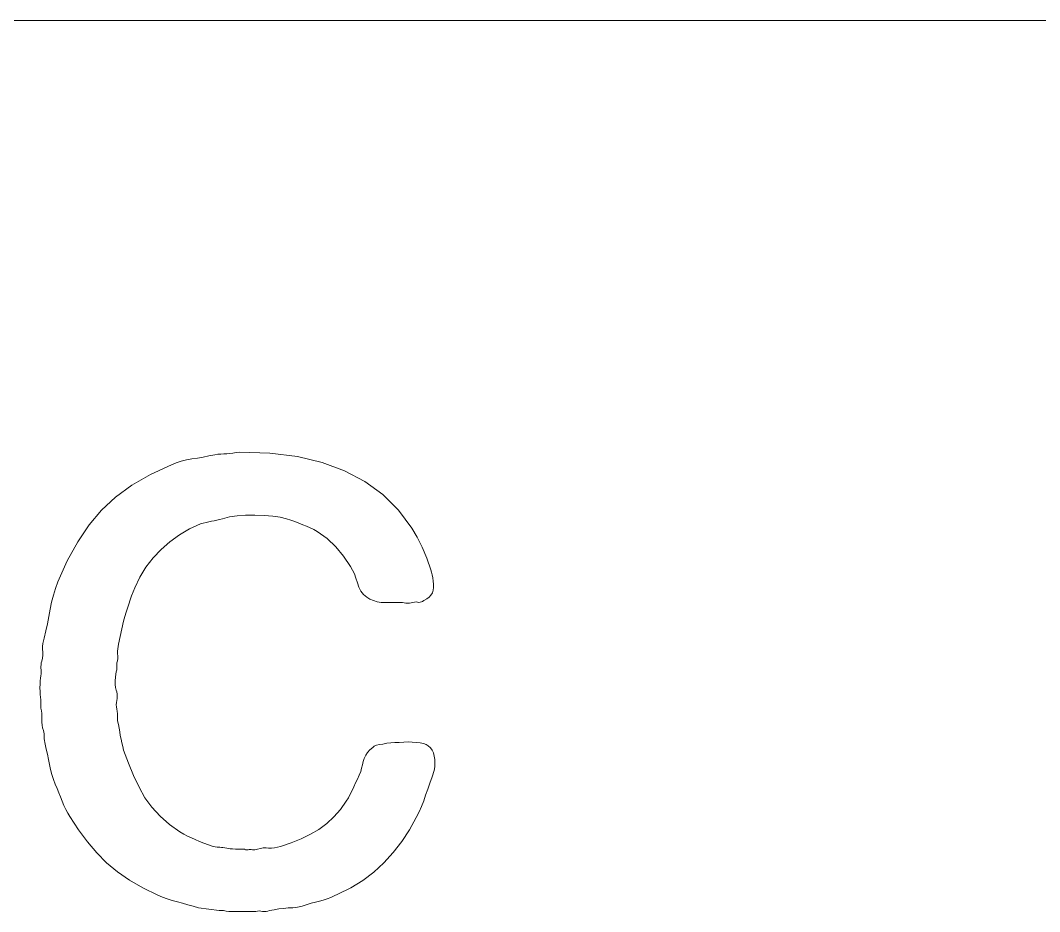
# Model space of a CAD drawing. Header units: millimetres. Extents: x 0 to 57, y -3 to 20.
# Drawn here: x 22.32 to 29.02, y 14.14 to 20 of the extents above; entities that cross this region are included whole.
import ezdxf

# ---------------------------------------------------------------- set-up
doc = ezdxf.new("R2010")
doc.units = ezdxf.units.MM
doc.layers.add('Engrave', color=7, linetype='CONTINUOUS', lineweight=0)
doc.layers.add('Outer_Cut', color=1, linetype='CONTINUOUS', lineweight=0)

msp = doc.modelspace()

# ---------------------------------------------------------------- linework, layer by layer
at = {"layer": 'Engrave'}
for p, q in [((23.7204, 17.1565), (23.7418, 17.1593)), ((23.7418, 17.1593), (23.7639, 17.1621)), ((23.7639, 17.1621), (23.7639, 17.1621)), ((23.7639, 17.1621), (23.7639, 17.1621)), ((23.7639, 17.1621), (23.9627, 17.1565)), ((23.3151, 17.078), (23.3467, 17.091)), ((23.3467, 17.091), (23.3796, 17.1018)), ((23.3796, 17.1018), (23.414, 17.1106)), ((23.414, 17.1106), (23.4497, 17.1173)), ((23.4497, 17.1173), (23.4866, 17.1232)), ((23.4497, 17.1173), (23.4497, 17.1173)), ((23.4497, 17.1173), (23.4497, 17.1173)), ((23.4866, 17.1232), (23.5241, 17.1299)), ((23.5241, 17.1299), (23.5623, 17.1372)), ((23.5623, 17.1372), (23.6012, 17.1453)), ((23.6012, 17.1453), (23.6209, 17.1478)), ((23.6012, 17.1453), (23.6012, 17.1453)), ((23.6012, 17.1453), (23.6012, 17.1453)), ((23.6209, 17.1478), (23.6405, 17.1495)), ((23.6405, 17.1495), (23.6601, 17.1506)), ((23.6601, 17.1506), (23.6798, 17.1509)), ((23.6798, 17.1509), (23.6997, 17.1537)), ((23.6798, 17.1509), (23.6798, 17.1509)), ((23.6798, 17.1509), (23.6798, 17.1509)), ((23.6997, 17.1537), (23.7204, 17.1565)), ((23.9627, 17.1565), (24.144, 17.1341)), ((24.144, 17.1341), (24.3077, 17.0948)), ((24.3077, 17.0948), (24.454, 17.0387)), ((23.177, 17.0152), (23.3151, 17.078)), ((23.3151, 17.078), (23.3151, 17.078)), ((23.3151, 17.078), (23.3151, 17.078)), ((24.454, 17.0387), (24.454, 17.0387)), ((24.454, 17.0387), (24.454, 17.0387)), ((24.454, 17.0387), (24.5868, 16.9689)), ((23.0542, 16.9447), (23.177, 17.0152)), ((24.5868, 16.9689), (24.705, 16.883)), ((22.9469, 16.8665), (23.0542, 16.9447)), ((22.8551, 16.7806), (22.9469, 16.8665)), ((24.705, 16.883), (24.8084, 16.781)), ((22.7741, 16.6839), (22.8551, 16.7806)), ((22.8551, 16.7806), (22.8551, 16.7806)), ((22.8551, 16.7806), (22.8551, 16.7806)), ((24.8084, 16.781), (24.8971, 16.6628)), ((23.5058, 16.6909), (23.435, 16.6572)), ((23.5251, 16.6961), (23.5058, 16.6909)), ((23.5058, 16.6909), (23.5058, 16.6909)), ((23.5058, 16.6909), (23.5058, 16.6909)), ((23.5437, 16.7007), (23.5251, 16.6961)), ((23.5616, 16.7046), (23.5437, 16.7007)), ((23.5788, 16.7077), (23.5616, 16.7046)), ((23.596, 16.7109), (23.5788, 16.7077)), ((23.5788, 16.7077), (23.5788, 16.7077)), ((23.5788, 16.7077), (23.5788, 16.7077)), ((23.6138, 16.7147), (23.596, 16.7109)), ((23.6324, 16.7193), (23.6138, 16.7147)), ((23.6517, 16.7245), (23.6324, 16.7193)), ((23.6966, 16.7365), (23.6517, 16.7245)), ((23.6517, 16.7245), (23.6517, 16.7245)), ((23.6517, 16.7245), (23.6517, 16.7245)), ((23.7471, 16.7442), (23.6966, 16.7365)), ((23.8032, 16.7477), (23.7471, 16.7442)), ((23.8649, 16.747), (23.8032, 16.7477)), ((23.9263, 16.7456), (23.8649, 16.747)), ((23.8649, 16.747), (23.8649, 16.747)), ((23.8649, 16.747), (23.8649, 16.747)), ((23.9813, 16.7414), (23.9263, 16.7456)), ((24.03, 16.7344), (23.9813, 16.7414)), ((24.0725, 16.7245), (24.03, 16.7344)), ((24.1002, 16.7158), (24.0725, 16.7245)), ((24.0725, 16.7245), (24.0725, 16.7245)), ((24.0725, 16.7245), (24.0725, 16.7245)), ((24.1272, 16.7063), (24.1002, 16.7158)), ((24.1535, 16.6961), (24.1272, 16.7063)), ((24.1791, 16.6853), (24.1535, 16.6961)), ((22.6994, 16.5731), (22.7741, 16.6839)), ((23.435, 16.6572), (23.3684, 16.618)), ((24.204, 16.6762), (24.1791, 16.6853)), ((24.1791, 16.6853), (24.1791, 16.6853)), ((24.1791, 16.6853), (24.1791, 16.6853)), ((24.2281, 16.6656), (24.204, 16.6762)), ((24.2516, 16.6537), (24.2281, 16.6656)), ((24.2744, 16.6404), (24.2516, 16.6537)), ((24.3386, 16.5945), (24.2744, 16.6404)), ((24.2744, 16.6404), (24.2744, 16.6404)), ((24.2744, 16.6404), (24.2744, 16.6404)), ((24.8971, 16.6628), (24.8971, 16.6628)), ((24.8971, 16.6628), (24.8971, 16.6628)), ((24.8971, 16.6628), (24.9322, 16.6036)), ((22.631, 16.4482), (22.6994, 16.5731)), ((23.306, 16.5731), (23.2478, 16.5226)), ((23.3684, 16.618), (23.306, 16.5731)), ((24.3964, 16.5408), (24.3386, 16.5945)), ((24.9322, 16.6036), (24.9645, 16.538)), ((23.2478, 16.5226), (23.1948, 16.4668)), ((23.2478, 16.5226), (23.2478, 16.5226)), ((23.2478, 16.5226), (23.2478, 16.5226)), ((24.448, 16.4795), (24.3964, 16.5408)), ((24.9645, 16.538), (24.9939, 16.4661)), ((22.569, 16.3094), (22.631, 16.4482)), ((23.1948, 16.4668), (23.1482, 16.4062)), ((24.4932, 16.4104), (24.448, 16.4795)), ((24.9939, 16.4661), (25.0206, 16.3879)), ((23.1482, 16.4062), (23.1079, 16.3406)), ((24.5065, 16.3869), (24.4932, 16.4104)), ((24.4932, 16.4104), (24.4932, 16.4104)), ((24.4932, 16.4104), (24.4932, 16.4104)), ((24.5185, 16.3613), (24.5065, 16.3869)), ((24.529, 16.3336), (24.5185, 16.3613)), ((25.0206, 16.3879), (25.0206, 16.3879)), ((25.0206, 16.3879), (25.0206, 16.3879)), ((25.0206, 16.3879), (25.0258, 16.3729)), ((25.0258, 16.3729), (25.0304, 16.3557)), ((25.0304, 16.3557), (25.0342, 16.3364)), ((22.5532, 16.2666), (22.569, 16.3094)), ((22.569, 16.3094), (22.569, 16.3094)), ((22.569, 16.3094), (22.569, 16.3094)), ((23.1079, 16.3406), (23.0739, 16.2701)), ((24.5381, 16.3038), (24.529, 16.3336)), ((24.5483, 16.2747), (24.5381, 16.3038)), ((24.5381, 16.3038), (24.5381, 16.3038)), ((24.5381, 16.3038), (24.5381, 16.3038)), ((25.0342, 16.3364), (25.0374, 16.315)), ((25.0374, 16.315), (25.0374, 16.315)), ((25.0374, 16.315), (25.0374, 16.315)), ((25.0374, 16.315), (25.0392, 16.2933)), ((25.0392, 16.2933), (25.0388, 16.2729)), ((22.5279, 16.1769), (22.5395, 16.2224)), ((22.5395, 16.2224), (22.5532, 16.2666)), ((23.063, 16.2445), (23.0528, 16.2182)), ((23.0739, 16.2701), (23.063, 16.2445)), ((23.0739, 16.2701), (23.0739, 16.2701)), ((23.0739, 16.2701), (23.0739, 16.2701)), ((24.5619, 16.2491), (24.5483, 16.2747)), ((24.5791, 16.227), (24.5619, 16.2491)), ((24.5998, 16.2084), (24.5791, 16.227)), ((25.022, 16.2228), (25.0094, 16.2098)), ((25.0318, 16.2365), (25.022, 16.2228)), ((25.0363, 16.254), (25.0318, 16.2365)), ((25.0318, 16.2365), (25.0318, 16.2365)), ((25.0318, 16.2365), (25.0318, 16.2365)), ((25.0388, 16.2729), (25.0363, 16.254)), ((22.5185, 16.1299), (22.5279, 16.1769)), ((23.0346, 16.1635), (23.0262, 16.1376)), ((23.0434, 16.1912), (23.0346, 16.1635)), ((23.0346, 16.1635), (23.0346, 16.1635)), ((23.0346, 16.1635), (23.0346, 16.1635)), ((23.0528, 16.2182), (23.0434, 16.1912)), ((24.6205, 16.1958), (24.5998, 16.2084)), ((24.5998, 16.2084), (24.5998, 16.2084)), ((24.5998, 16.2084), (24.5998, 16.2084)), ((24.6433, 16.186), (24.6205, 16.1958)), ((24.6682, 16.179), (24.6433, 16.186)), ((24.6952, 16.1748), (24.6682, 16.179)), ((24.7236, 16.1748), (24.6952, 16.1748)), ((24.6952, 16.1748), (24.6952, 16.1748)), ((24.6952, 16.1748), (24.6952, 16.1748)), ((24.7527, 16.1748), (24.7236, 16.1748)), ((24.7825, 16.1748), (24.7527, 16.1748)), ((24.813, 16.1748), (24.7825, 16.1748)), ((24.8242, 16.1744), (24.813, 16.1748)), ((24.813, 16.1748), (24.813, 16.1748)), ((24.813, 16.1748), (24.813, 16.1748)), ((24.8354, 16.1734), (24.8242, 16.1744)), ((24.8467, 16.1716), (24.8354, 16.1734)), ((24.8579, 16.1691), (24.8467, 16.1716)), ((24.8691, 16.1695), (24.8579, 16.1691)), ((24.8579, 16.1691), (24.8579, 16.1691)), ((24.8579, 16.1691), (24.8579, 16.1691)), ((24.8803, 16.1705), (24.8691, 16.1695)), ((24.8915, 16.1723), (24.8803, 16.1705)), ((24.9028, 16.1748), (24.8915, 16.1723)), ((24.9136, 16.1769), (24.9028, 16.1748)), ((24.9028, 16.1748), (24.9028, 16.1748)), ((24.9028, 16.1748), (24.9028, 16.1748)), ((24.9238, 16.1776), (24.9136, 16.1769)), ((24.9333, 16.1769), (24.9238, 16.1776)), ((24.942, 16.1748), (24.9333, 16.1769)), ((24.9504, 16.1755), (24.942, 16.1748)), ((24.942, 16.1748), (24.942, 16.1748)), ((24.942, 16.1748), (24.942, 16.1748)), ((24.9589, 16.1776), (24.9504, 16.1755)), ((24.9673, 16.1811), (24.9589, 16.1776)), ((24.9757, 16.186), (24.9673, 16.1811)), ((24.9939, 16.1975), (24.9757, 16.186)), ((24.9757, 16.186), (24.9757, 16.186)), ((24.9757, 16.186), (24.9757, 16.186)), ((25.0094, 16.2098), (24.9939, 16.1975)), ((22.5097, 16.0822), (22.5185, 16.1299)), ((22.5185, 16.1299), (22.5185, 16.1299)), ((22.5185, 16.1299), (22.5185, 16.1299)), ((23.0178, 16.1102), (23.0094, 16.0815)), ((23.0262, 16.1376), (23.0178, 16.1102)), ((22.4901, 15.9868), (22.5002, 16.0345)), ((22.5002, 16.0345), (22.5097, 16.0822)), ((23.0009, 16.0513), (22.9673, 15.8999)), ((23.0094, 16.0815), (23.0009, 16.0513)), ((22.4792, 15.9391), (22.4901, 15.9868)), ((22.468, 15.8662), (22.4687, 15.8855)), ((22.4687, 15.8855), (22.4708, 15.9041)), ((22.4708, 15.9041), (22.4743, 15.9219)), ((22.4743, 15.9219), (22.4792, 15.9391)), ((22.4792, 15.9391), (22.4792, 15.9391)), ((22.4792, 15.9391), (22.4792, 15.9391)), ((22.9648, 15.8855), (22.9631, 15.8704)), ((22.9673, 15.8999), (22.9648, 15.8855)), ((22.9673, 15.8999), (22.9673, 15.8999)), ((22.9673, 15.8999), (22.9673, 15.8999)), ((22.4669, 15.8073), (22.4694, 15.8269)), ((22.4697, 15.8466), (22.468, 15.8662)), ((22.468, 15.8662), (22.468, 15.8662)), ((22.468, 15.8662), (22.468, 15.8662)), ((22.4694, 15.8269), (22.4697, 15.8466)), ((22.962, 15.8546), (22.9617, 15.8381)), ((22.9617, 15.8381), (22.9617, 15.8381)), ((22.9617, 15.8381), (22.9617, 15.8381)), ((22.9617, 15.8381), (22.9634, 15.8217)), ((22.9631, 15.8704), (22.962, 15.8546)), ((22.9634, 15.8217), (22.9631, 15.8059)), ((22.4568, 15.7428), (22.4571, 15.754)), ((22.4571, 15.754), (22.4582, 15.7652)), ((22.4582, 15.7652), (22.4599, 15.7764)), ((22.4599, 15.7764), (22.4624, 15.7877)), ((22.4624, 15.7877), (22.4669, 15.8073)), ((22.4624, 15.7877), (22.4624, 15.7877)), ((22.4624, 15.7877), (22.4624, 15.7877)), ((22.9606, 15.7908), (22.9561, 15.7764)), ((22.9561, 15.7764), (22.9561, 15.7316)), ((22.9631, 15.8059), (22.9606, 15.7908)), ((22.4543, 15.6769), (22.4568, 15.6923)), ((22.4589, 15.7312), (22.4568, 15.7428)), ((22.4568, 15.7428), (22.4568, 15.7428)), ((22.4568, 15.7428), (22.4568, 15.7428)), ((22.4568, 15.6923), (22.4589, 15.706)), ((22.4568, 15.6923), (22.4568, 15.6923)), ((22.4568, 15.6923), (22.4568, 15.6923)), ((22.4596, 15.7189), (22.4589, 15.7312)), ((22.4589, 15.706), (22.4596, 15.7189)), ((22.9504, 15.7021), (22.9476, 15.6821)), ((22.9532, 15.7186), (22.9504, 15.7021)), ((22.9561, 15.7316), (22.9532, 15.7186)), ((22.9561, 15.7316), (22.9561, 15.7316)), ((22.9561, 15.7316), (22.9561, 15.7316)), ((22.4511, 15.6137), (22.4515, 15.6376)), ((22.4515, 15.6376), (22.4525, 15.6586)), ((22.4525, 15.6586), (22.4543, 15.6769)), ((22.9476, 15.6821), (22.9448, 15.6586)), ((22.9448, 15.6586), (22.9448, 15.6586)), ((22.9448, 15.6586), (22.9448, 15.6586)), ((22.9448, 15.6586), (22.9455, 15.6351)), ((22.9455, 15.6351), (22.9476, 15.6151)), ((22.4515, 15.5899), (22.4511, 15.6137)), ((22.4511, 15.6137), (22.4511, 15.6137)), ((22.4511, 15.6137), (22.4511, 15.6137)), ((22.4525, 15.5689), (22.4515, 15.5899)), ((22.4543, 15.5506), (22.4525, 15.5689)), ((22.4568, 15.5352), (22.4543, 15.5506)), ((22.9476, 15.6151), (22.9511, 15.5987)), ((22.9511, 15.5987), (22.9561, 15.5857)), ((22.9561, 15.5857), (22.9561, 15.5857)), ((22.9561, 15.5857), (22.9561, 15.5857)), ((22.9561, 15.5857), (22.9582, 15.5717)), ((22.9582, 15.5717), (22.9589, 15.5576)), ((22.9589, 15.5576), (22.9582, 15.5436)), ((22.4568, 15.4791), (22.4568, 15.5352)), ((22.4568, 15.5352), (22.4568, 15.5352)), ((22.4568, 15.5352), (22.4568, 15.5352)), ((22.954, 15.5156), (22.9532, 15.5015)), ((22.9532, 15.5015), (22.954, 15.4875)), ((22.9561, 15.5296), (22.954, 15.5156)), ((22.954, 15.4875), (22.9561, 15.4735)), ((22.9582, 15.5436), (22.9561, 15.5296)), ((22.9561, 15.5296), (22.9561, 15.5296)), ((22.9561, 15.5296), (22.9561, 15.5296)), ((22.4613, 15.4619), (22.4568, 15.4791)), ((22.4638, 15.444), (22.4613, 15.4619)), ((22.4624, 15.4062), (22.4641, 15.4255)), ((22.4641, 15.4255), (22.4638, 15.444)), ((22.9561, 15.4735), (22.9561, 15.4735)), ((22.9561, 15.4735), (22.9561, 15.4735)), ((22.9561, 15.4735), (22.9585, 15.4602)), ((22.9585, 15.4602), (22.9603, 15.4426)), ((22.9603, 15.4426), (22.9613, 15.4209)), ((22.9613, 15.4209), (22.9617, 15.395)), ((22.4631, 15.3869), (22.4624, 15.4062)), ((22.4624, 15.4062), (22.4624, 15.4062)), ((22.4624, 15.4062), (22.4624, 15.4062)), ((22.4652, 15.3683), (22.4631, 15.3869)), ((22.4687, 15.3504), (22.4652, 15.3683)), ((22.4736, 15.3332), (22.4687, 15.3504)), ((22.9617, 15.395), (22.9617, 15.395)), ((22.9617, 15.395), (22.9617, 15.395)), ((22.9617, 15.395), (22.9669, 15.3722)), ((22.9669, 15.3722), (22.9715, 15.3487)), ((22.9715, 15.3487), (22.9753, 15.3245)), ((22.476, 15.322), (22.4736, 15.3332)), ((22.4736, 15.3332), (22.4736, 15.3332)), ((22.4736, 15.3332), (22.4736, 15.3332)), ((22.4778, 15.3108), (22.476, 15.322)), ((22.4788, 15.2996), (22.4778, 15.3108)), ((22.4792, 15.2884), (22.4788, 15.2996)), ((22.4795, 15.2771), (22.4792, 15.2884)), ((22.4792, 15.2884), (22.4792, 15.2884)), ((22.4792, 15.2884), (22.4792, 15.2884)), ((22.9753, 15.3245), (22.9785, 15.2996)), ((22.9785, 15.2996), (22.9785, 15.2996)), ((22.9785, 15.2996), (22.9785, 15.2996)), ((22.9785, 15.2996), (22.9841, 15.2747)), ((22.4806, 15.2659), (22.4795, 15.2771)), ((22.4824, 15.2547), (22.4806, 15.2659)), ((22.4848, 15.2435), (22.4824, 15.2547)), ((22.4929, 15.2098), (22.4848, 15.2435)), ((22.4848, 15.2435), (22.4848, 15.2435)), ((22.4848, 15.2435), (22.4848, 15.2435)), ((22.9841, 15.2747), (22.9897, 15.2505)), ((22.9897, 15.2505), (22.9953, 15.227)), ((22.9953, 15.227), (23.0009, 15.2042)), ((24.6209, 15.206), (24.6391, 15.221)), ((24.6391, 15.221), (24.6496, 15.2288)), ((24.6391, 15.221), (24.6391, 15.221)), ((24.6391, 15.221), (24.6391, 15.221)), ((24.6496, 15.2288), (24.6643, 15.2351)), ((24.6643, 15.2351), (24.6833, 15.24)), ((24.6833, 15.24), (24.7064, 15.2435)), ((24.7064, 15.2435), (24.732, 15.2484)), ((24.7064, 15.2435), (24.7064, 15.2435)), ((24.7064, 15.2435), (24.7064, 15.2435)), ((24.732, 15.2484), (24.7583, 15.2519)), ((24.7583, 15.2519), (24.7853, 15.254)), ((24.7853, 15.254), (24.813, 15.2547)), ((24.813, 15.2547), (24.8432, 15.2568)), ((24.813, 15.2547), (24.813, 15.2547)), ((24.813, 15.2547), (24.813, 15.2547)), ((24.8432, 15.2568), (24.8719, 15.2575)), ((24.8719, 15.2575), (24.8993, 15.2568)), ((24.8993, 15.2568), (24.9252, 15.2547)), ((24.9252, 15.2547), (24.9252, 15.2547)), ((24.9252, 15.2547), (24.9252, 15.2547)), ((24.9252, 15.2547), (24.9511, 15.2512)), ((24.9511, 15.2512), (24.9729, 15.2463)), ((24.9729, 15.2463), (24.9904, 15.24)), ((24.9904, 15.24), (25.0037, 15.2323)), ((25.0037, 15.2323), (25.0037, 15.2323)), ((25.0037, 15.2323), (25.0037, 15.2323)), ((25.0037, 15.2323), (25.0188, 15.2196)), ((25.0188, 15.2196), (25.0304, 15.2042)), ((22.5002, 15.1762), (22.4929, 15.2098)), ((22.5069, 15.1425), (22.5002, 15.1762)), ((23.0009, 15.2042), (23.0009, 15.2042)), ((23.0009, 15.2042), (23.0009, 15.2042)), ((23.0009, 15.2042), (23.0328, 15.1173)), ((24.5774, 15.1281), (24.583, 15.1481)), ((24.583, 15.1481), (24.5928, 15.1695)), ((24.583, 15.1481), (24.583, 15.1481)), ((24.583, 15.1481), (24.583, 15.1481)), ((24.5928, 15.1695), (24.6054, 15.1888)), ((24.6054, 15.1888), (24.6209, 15.206)), ((25.0304, 15.2042), (25.0385, 15.186)), ((25.0385, 15.186), (25.043, 15.1649)), ((25.043, 15.1649), (25.043, 15.1649)), ((25.043, 15.1649), (25.043, 15.1649)), ((25.043, 15.1649), (25.0472, 15.1421)), ((22.5129, 15.1088), (22.5069, 15.1425)), ((22.5195, 15.0755), (22.5129, 15.1088)), ((22.5129, 15.1088), (22.5129, 15.1088)), ((22.5129, 15.1088), (22.5129, 15.1088)), ((23.0328, 15.1173), (23.0669, 15.0359)), ((24.5605, 15.064), (24.5662, 15.086)), ((24.5662, 15.086), (24.5718, 15.1074)), ((24.5718, 15.1074), (24.5774, 15.1281)), ((25.0472, 15.0945), (25.043, 15.0696)), ((25.0472, 15.1421), (25.0486, 15.1187)), ((25.0486, 15.1187), (25.0472, 15.0945)), ((22.5283, 15.0429), (22.5195, 15.0755)), ((22.5392, 15.011), (22.5283, 15.0429)), ((23.0669, 15.0359), (23.103, 14.9602)), ((24.5269, 14.9882), (24.5381, 15.0135)), ((24.5381, 15.0135), (24.5493, 15.0387)), ((24.5493, 15.0387), (24.5605, 15.064)), ((24.5605, 15.064), (24.5605, 15.064)), ((24.5605, 15.064), (24.5605, 15.064)), ((25.029, 15.0278), (25.015, 14.9868)), ((25.043, 15.0696), (25.029, 15.0278)), ((25.043, 15.0696), (25.043, 15.0696)), ((25.043, 15.0696), (25.043, 15.0696)), ((22.5521, 14.9798), (22.5392, 15.011)), ((22.5633, 14.9518), (22.5521, 14.9798)), ((22.5521, 14.9798), (22.5521, 14.9798)), ((22.5521, 14.9798), (22.5521, 14.9798)), ((22.5746, 14.9237), (22.5633, 14.9518)), ((23.103, 14.9602), (23.1412, 14.89)), ((24.5041, 14.9381), (24.5157, 14.963)), ((24.5157, 14.963), (24.5269, 14.9882)), ((24.5157, 14.963), (24.5157, 14.963)), ((24.5157, 14.963), (24.5157, 14.963)), ((25.0009, 14.9465), (24.9869, 14.9069)), ((25.015, 14.9868), (25.0009, 14.9465)), ((22.5858, 14.8957), (22.5746, 14.9237)), ((22.597, 14.8676), (22.5858, 14.8957)), ((23.1412, 14.89), (23.1412, 14.89)), ((23.1412, 14.89), (23.1412, 14.89)), ((23.1412, 14.89), (23.1871, 14.8276)), ((24.4652, 14.8676), (24.4788, 14.8904)), ((24.4788, 14.8904), (24.4918, 14.9139)), ((24.4918, 14.9139), (24.5041, 14.9381)), ((24.9869, 14.9069), (24.9746, 14.8704)), ((24.9869, 14.9069), (24.9869, 14.9069)), ((24.9869, 14.9069), (24.9869, 14.9069)), ((22.6086, 14.8403), (22.597, 14.8676)), ((22.597, 14.8676), (22.597, 14.8676)), ((22.597, 14.8676), (22.597, 14.8676)), ((22.6209, 14.8143), (22.6086, 14.8403)), ((22.6338, 14.7898), (22.6209, 14.8143)), ((23.1871, 14.8276), (23.2408, 14.7694)), ((24.3838, 14.7652), (24.4266, 14.814)), ((24.4266, 14.814), (24.4652, 14.8676)), ((24.4652, 14.8676), (24.4652, 14.8676)), ((24.4652, 14.8676), (24.4652, 14.8676)), ((24.9603, 14.8339), (24.9438, 14.7975)), ((24.9746, 14.8704), (24.9603, 14.8339)), ((22.6475, 14.7666), (22.6338, 14.7898)), ((22.7047, 14.6804), (22.6475, 14.7666)), ((22.6475, 14.7666), (22.6475, 14.7666)), ((22.6475, 14.7666), (22.6475, 14.7666)), ((23.2408, 14.7694), (23.3021, 14.7154)), ((24.3368, 14.7214), (24.3838, 14.7652)), ((24.9252, 14.761), (24.8803, 14.6793)), ((24.9438, 14.7975), (24.9252, 14.761)), ((24.9252, 14.761), (24.9252, 14.761)), ((24.9252, 14.761), (24.9252, 14.761)), ((22.7639, 14.6011), (22.7047, 14.6804)), ((23.3021, 14.7154), (23.3712, 14.6656)), ((24.2299, 14.6502), (24.2856, 14.6825)), ((24.2856, 14.6825), (24.3368, 14.7214)), ((24.2856, 14.6825), (24.2856, 14.6825)), ((24.2856, 14.6825), (24.2856, 14.6825)), ((24.8803, 14.6793), (24.8298, 14.6025)), ((23.3712, 14.6656), (23.3712, 14.6656)), ((23.3712, 14.6656), (23.3712, 14.6656)), ((23.3712, 14.6656), (23.3964, 14.652)), ((23.3964, 14.652), (23.4217, 14.639)), ((23.4217, 14.639), (23.4469, 14.6267)), ((23.4469, 14.6267), (23.4722, 14.6151)), ((23.4722, 14.6151), (23.4722, 14.6151)), ((23.4722, 14.6151), (23.4722, 14.6151)), ((23.4722, 14.6151), (23.5006, 14.6039)), ((24.1037, 14.5941), (24.1692, 14.6208)), ((24.1692, 14.6208), (24.2299, 14.6502)), ((22.8253, 14.5289), (22.7639, 14.6011)), ((23.5006, 14.6039), (23.5297, 14.5927)), ((23.5297, 14.5927), (23.5595, 14.5815)), ((23.5595, 14.5815), (23.59, 14.5703)), ((23.59, 14.5703), (23.59, 14.5703)), ((23.59, 14.5703), (23.59, 14.5703)), ((23.59, 14.5703), (23.6033, 14.5678)), ((23.6033, 14.5678), (23.6152, 14.5661)), ((23.6152, 14.5661), (23.6258, 14.565)), ((23.6258, 14.565), (23.6349, 14.5647)), ((23.6349, 14.5647), (23.6349, 14.5647)), ((23.6349, 14.5647), (23.6349, 14.5647)), ((23.6349, 14.5647), (23.644, 14.5643)), ((23.644, 14.5643), (23.6545, 14.5633)), ((23.6545, 14.5633), (23.6664, 14.5615)), ((23.6664, 14.5615), (23.6798, 14.559)), ((23.6798, 14.559), (23.6798, 14.559)), ((23.6798, 14.559), (23.6798, 14.559)), ((23.6798, 14.559), (23.6896, 14.5566)), ((23.6896, 14.5566), (23.7022, 14.5548)), ((23.7022, 14.5548), (23.7176, 14.5538)), ((23.7176, 14.5538), (23.7359, 14.5534)), ((23.7359, 14.5534), (23.7976, 14.5534)), ((23.7976, 14.5534), (23.7976, 14.5534)), ((23.7976, 14.5534), (23.7976, 14.5534)), ((23.7976, 14.5534), (23.799, 14.551)), ((23.799, 14.551), (23.8032, 14.5492)), ((23.8032, 14.5492), (23.8102, 14.5482)), ((23.8102, 14.5482), (23.82, 14.5478)), ((23.82, 14.5478), (23.826, 14.5499)), ((23.82, 14.5478), (23.82, 14.5478)), ((23.82, 14.5478), (23.82, 14.5478)), ((23.826, 14.5499), (23.8326, 14.5506)), ((23.8326, 14.5506), (23.84, 14.5499)), ((23.84, 14.5499), (23.8481, 14.5478)), ((23.8481, 14.5478), (23.8565, 14.5482)), ((23.8481, 14.5478), (23.8481, 14.5478)), ((23.8481, 14.5478), (23.8481, 14.5478)), ((23.8565, 14.5482), (23.8649, 14.5492)), ((23.8649, 14.5492), (23.8733, 14.551)), ((23.8733, 14.551), (23.8817, 14.5534)), ((23.8817, 14.5534), (23.901, 14.558)), ((23.8817, 14.5534), (23.8817, 14.5534)), ((23.8817, 14.5534), (23.8817, 14.5534)), ((23.901, 14.558), (23.9196, 14.5604)), ((23.9196, 14.5604), (23.9375, 14.5608)), ((23.9375, 14.5608), (23.9547, 14.559)), ((23.9547, 14.559), (23.9743, 14.5597)), ((23.9547, 14.559), (23.9547, 14.559)), ((23.9547, 14.559), (23.9547, 14.559)), ((23.9743, 14.5597), (23.9939, 14.5619)), ((23.9939, 14.5619), (24.0136, 14.5654)), ((24.0136, 14.5654), (24.0332, 14.5703)), ((24.0332, 14.5703), (24.1037, 14.5941)), ((24.0332, 14.5703), (24.0332, 14.5703)), ((24.0332, 14.5703), (24.0332, 14.5703)), ((24.8298, 14.6025), (24.7737, 14.5306)), ((22.8887, 14.4637), (22.8253, 14.5289)), ((24.7737, 14.5306), (24.712, 14.4637)), ((22.9603, 14.4041), (22.8887, 14.4637)), ((22.8887, 14.4637), (22.8887, 14.4637)), ((22.8887, 14.4637), (22.8887, 14.4637)), ((24.712, 14.4637), (24.6468, 14.4023)), ((24.712, 14.4637), (24.712, 14.4637)), ((24.712, 14.4637), (24.712, 14.4637)), ((23.0402, 14.3487), (22.9603, 14.4041)), ((23.1286, 14.2975), (23.0402, 14.3487)), ((24.5746, 14.3473), (24.4953, 14.2985)), ((24.6468, 14.4023), (24.5746, 14.3473)), ((23.2253, 14.2505), (23.1286, 14.2975)), ((24.4953, 14.2985), (24.4091, 14.2561)), ((23.2565, 14.2372), (23.2253, 14.2505)), ((23.2253, 14.2505), (23.2253, 14.2505)), ((23.2253, 14.2505), (23.2253, 14.2505)), ((23.2885, 14.2252), (23.2565, 14.2372)), ((23.3211, 14.2147), (23.2885, 14.2252)), ((23.3544, 14.2056), (23.3211, 14.2147)), ((24.2881, 14.2109), (24.2618, 14.2042)), ((24.3137, 14.2168), (24.2881, 14.2109)), ((24.3386, 14.2256), (24.3137, 14.2168)), ((24.3137, 14.2168), (24.3137, 14.2168)), ((24.3137, 14.2168), (24.3137, 14.2168)), ((24.3628, 14.2351), (24.3386, 14.2256)), ((24.3863, 14.2452), (24.3628, 14.2351)), ((24.4091, 14.2561), (24.3863, 14.2452)), ((24.4091, 14.2561), (24.4091, 14.2561)), ((24.4091, 14.2561), (24.4091, 14.2561)), ((23.3884, 14.1968), (23.3544, 14.2056)), ((23.3544, 14.2056), (23.3544, 14.2056)), ((23.3544, 14.2056), (23.3544, 14.2056)), ((23.4231, 14.1874), (23.3884, 14.1968)), ((23.4585, 14.1772), (23.4231, 14.1874)), ((23.4946, 14.1663), (23.4585, 14.1772)), ((23.6293, 14.1495), (23.4946, 14.1663)), ((23.4946, 14.1663), (23.4946, 14.1663)), ((23.4946, 14.1663), (23.4946, 14.1663)), ((23.6573, 14.1495), (23.6293, 14.1495)), ((23.6745, 14.145), (23.6573, 14.1495)), ((23.6924, 14.1425), (23.6745, 14.145)), ((23.711, 14.1421), (23.6924, 14.1425)), ((23.7302, 14.1439), (23.711, 14.1421)), ((23.7527, 14.1439), (23.7302, 14.1439)), ((23.7302, 14.1439), (23.7302, 14.1439)), ((23.7302, 14.1439), (23.7302, 14.1439)), ((23.7751, 14.1439), (23.7527, 14.1439)), ((23.7976, 14.1439), (23.7751, 14.1439)), ((23.82, 14.1439), (23.7976, 14.1439)), ((23.8705, 14.1439), (23.82, 14.1439)), ((23.82, 14.1439), (23.82, 14.1439)), ((23.82, 14.1439), (23.82, 14.1439)), ((23.8817, 14.146), (23.8705, 14.1439)), ((23.8929, 14.1467), (23.8817, 14.146)), ((23.9042, 14.146), (23.8929, 14.1467)), ((23.9154, 14.1439), (23.9042, 14.146)), ((23.9266, 14.1421), (23.9154, 14.1439)), ((23.9154, 14.1439), (23.9154, 14.1439)), ((23.9154, 14.1439), (23.9154, 14.1439)), ((23.9378, 14.1425), (23.9266, 14.1421)), ((23.949, 14.145), (23.9378, 14.1425)), ((23.9603, 14.1495), (23.949, 14.145)), ((23.9911, 14.1548), (23.9603, 14.1495)), ((23.9603, 14.1495), (23.9603, 14.1495)), ((23.9603, 14.1495), (23.9603, 14.1495)), ((24.022, 14.1593), (23.9911, 14.1548)), ((24.0528, 14.1632), (24.022, 14.1593)), ((24.0837, 14.1663), (24.0528, 14.1632)), ((24.1145, 14.1677), (24.0837, 14.1663)), ((24.0837, 14.1663), (24.0837, 14.1663)), ((24.0837, 14.1663), (24.0837, 14.1663)), ((24.1454, 14.1719), (24.1145, 14.1677)), ((24.1763, 14.179), (24.1454, 14.1719)), ((24.2071, 14.1888), (24.1763, 14.179)), ((24.2348, 14.1968), (24.2071, 14.1888)), ((24.2071, 14.1888), (24.2071, 14.1888)), ((24.2071, 14.1888), (24.2071, 14.1888)), ((24.2618, 14.2042), (24.2348, 14.1968))]:
    msp.add_line(p, q, dxfattribs=at)
at = {"layer": 'Outer_Cut'}
msp.add_line((0, 20), (54, 20), dxfattribs=at)

doc.saveas('drawing.dxf')
